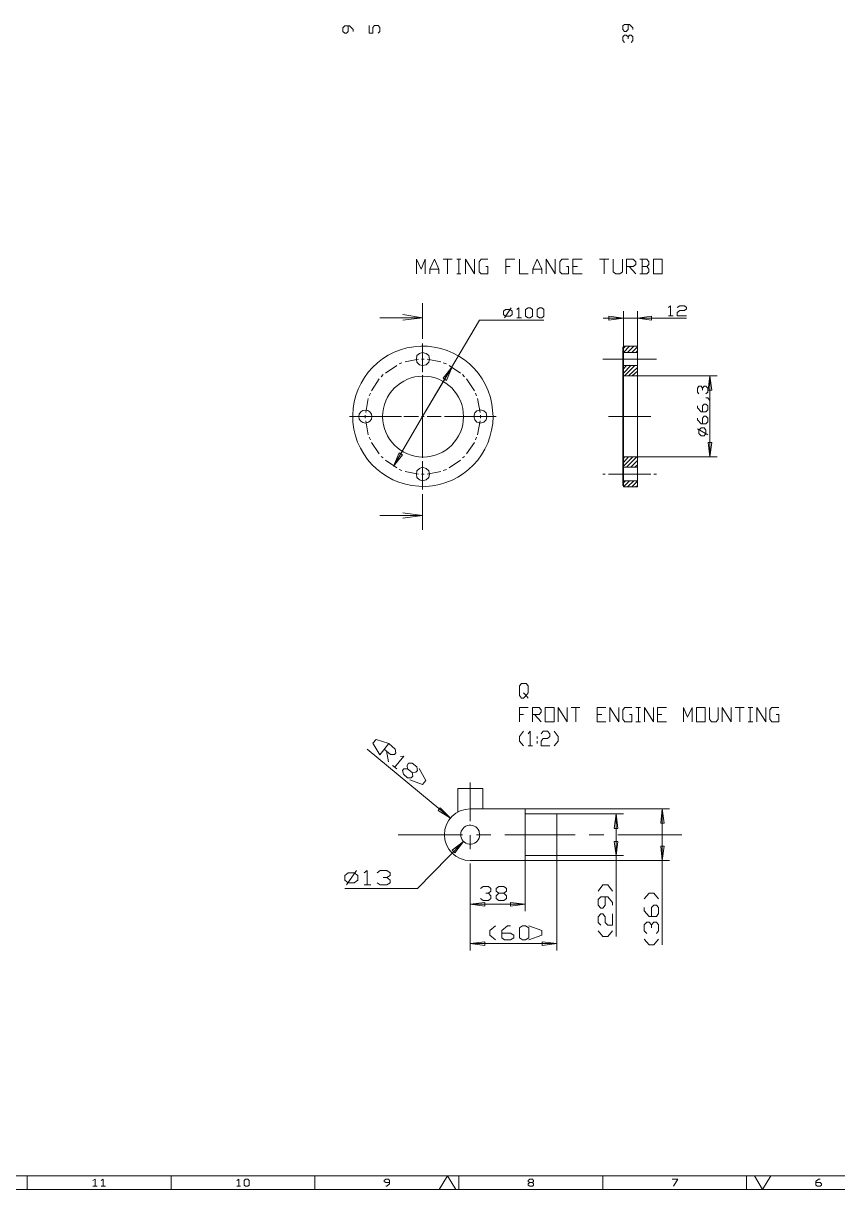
# Model space of a CAD drawing. Header units: millimetres. Extents: x 0.2 to 11.3, y 0.2 to 8.
# Drawn here: x 6.113 to 8.735, y 0.221 to 3.977 of the extents above; entities that cross this region are included whole.
import ezdxf

# ---------------------------------------------------------------- set-up
doc = ezdxf.new("R2010")
doc.units = ezdxf.units.MM
doc.layers.add('PDF_几何图形', color=7, linetype='Continuous')

msp = doc.modelspace()

# ---------------------------------------------------------------- linework, layer by layer
at = {"layer": 'PDF_几何图形', "lineweight": 13}
for points in [[(11.2683, 0.2206), (11.2683, 8.0139), (0.25, 8.0139), (0.25, 0.2206)], [(11.2217, 7.9689), (11.2217, 0.2656), (0.2967, 0.2656), (0.2967, 7.9689)], [(8.17, 3.2172), (8.17, 3.1706), (8.1417, 3.1706), (8.1417, 3.2172)], [(7.7383, 3.0289), (7.745, 3.0289), (7.7517, 3.0339), (7.7517, 3.0556), (7.745, 3.0606), (7.7383, 3.0606), (7.73, 3.0556), (7.73, 3.0339)], [(7.775, 3.0289), (7.7817, 3.0289), (7.7883, 3.0339), (7.7883, 3.0556), (7.7817, 3.0606), (7.775, 3.0606), (7.7667, 3.0556), (7.7667, 3.0339)], [(8.09, 2.9372), (8.09, 2.9172), (8.045, 2.9172), (8.045, 2.9372)], [(7.42, 2.8956), (7.4183, 2.9072), (7.41, 2.9139), (7.3983, 2.9172), (7.3883, 2.9139), (7.38, 2.9072), (7.3783, 2.8956), (7.38, 2.8856), (7.3883, 2.8772), (7.3983, 2.8756), (7.41, 2.8772), (7.4183, 2.8856)], [(7.475, 2.8272), (7.4933, 2.8706), (7.465, 2.8339)], [(8.09, 2.8756), (8.09, 2.8422), (8.045, 2.8422), (8.045, 2.8756)], [(8.33, 2.7956), (8.3233, 2.8422), (8.3183, 2.7956)], [(7.605, 2.7106), (7.6033, 2.7006), (7.595, 2.6922), (7.585, 2.6889), (7.5733, 2.6922), (7.5667, 2.7006), (7.5633, 2.7106), (7.5667, 2.7222), (7.5733, 2.7289), (7.585, 2.7322), (7.595, 2.7289), (7.6033, 2.7222)], [(8.31, 2.6556), (8.305, 2.6489), (8.295, 2.6489), (8.2883, 2.6556), (8.2883, 2.6672), (8.295, 2.6739), (8.305, 2.6739), (8.31, 2.6672)], [(7.3233, 2.5939), (7.305, 2.5506), (7.3333, 2.5872)], [(8.3183, 2.6272), (8.3233, 2.5806), (8.33, 2.6272)], [(8.09, 2.5806), (8.09, 2.5472), (8.045, 2.5472), (8.045, 2.5806)], [(7.42, 2.5256), (7.4183, 2.5139), (7.41, 2.5072), (7.3983, 2.5039), (7.3883, 2.5072), (7.38, 2.5139), (7.3783, 2.5256), (7.38, 2.5356), (7.3883, 2.5439), (7.3983, 2.5472), (7.41, 2.5439), (7.4183, 2.5356)], [(8.09, 2.5039), (8.09, 2.4839), (8.045, 2.4839), (8.045, 2.5039)], [(7.8217, 1.7739), (7.8217, 1.7272), (7.7933, 1.7272), (7.7933, 1.7739)], [(8.3083, 1.7739), (8.3083, 1.7272), (8.28, 1.7272), (8.28, 1.7739)], [(8.0267, 1.3839), (8.0217, 1.4306), (8.015, 1.3839)], [(8.1767, 1.4006), (8.17, 1.4472), (8.165, 1.4006)], [(7.5017, 1.3056), (7.53, 1.3422), (7.4933, 1.3139)], [(8.015, 1.3422), (8.0217, 1.2972), (8.0267, 1.3422)], [(8.165, 1.3272), (8.17, 1.2806), (8.1767, 1.3272)], [(7.1583, 1.2089), (7.1483, 1.2172), (7.1483, 1.2322), (7.1583, 1.2406), (7.1783, 1.2406), (7.19, 1.2322), (7.19, 1.2172), (7.1783, 1.2089)], [(7.5983, 1.1456), (7.5517, 1.1406), (7.5983, 1.1339)], [(7.6817, 1.1339), (7.7283, 1.1406), (7.6817, 1.1456)], [(7.72, 1.0256), (7.73, 1.0256), (7.74, 1.0322), (7.74, 1.0639), (7.73, 1.0706), (7.72, 1.0706), (7.71, 1.0639), (7.71, 1.0322)], [(7.5983, 1.0189), (7.5517, 1.0139), (7.5983, 1.0072)], [(7.7833, 1.0072), (7.83, 1.0139), (7.7833, 1.0189)]]:
    msp.add_lwpolyline(points, close=True, dxfattribs=at)
for points in [[(7.175, 3.9572), (7.175, 3.9506), (7.175, 3.9572), (7.1633, 3.9689), (7.1483, 3.9689), (7.1417, 3.9622), (7.1417, 3.9506), (7.1483, 3.9456), (7.1533, 3.9456), (7.1583, 3.9506), (7.1583, 3.9689)], [(7.255, 3.9456), (7.26, 3.9506), (7.26, 3.9639), (7.255, 3.9706), (7.2433, 3.9706), (7.2383, 3.9639), (7.2383, 3.9456), (7.2267, 3.9456), (7.2267, 3.9706)], [(8.075, 3.9572), (8.075, 3.9622), (8.065, 3.9739), (8.0483, 3.9739), (8.0433, 3.9689), (8.0433, 3.9572), (8.0483, 3.9506), (8.0533, 3.9506), (8.06, 3.9572), (8.06, 3.9739)], [(8.07, 3.9156), (8.075, 3.9222), (8.075, 3.9339), (8.07, 3.9389), (8.065, 3.9389), (8.06, 3.9339), (8.06, 3.9272), (8.06, 3.9339), (8.0533, 3.9389), (8.0483, 3.9389), (8.0433, 3.9339), (8.0433, 3.9222), (8.0483, 3.9156)], [(7.4067, 3.1706), (7.4067, 3.2172), (7.3933, 3.1856), (7.3783, 3.2172), (7.3783, 3.1706)], [(7.45, 3.1706), (7.45, 3.1856), (7.4367, 3.2172), (7.4217, 3.1856), (7.4217, 3.1706)], [(7.465, 3.2172), (7.4933, 3.2172)], [(7.4783, 3.2172), (7.4783, 3.1706)], [(7.5083, 3.2172), (7.5217, 3.2172), (7.515, 3.2172), (7.515, 3.1706), (7.5083, 3.1706), (7.5217, 3.1706)], [(7.5367, 3.1706), (7.5367, 3.2172), (7.565, 3.1706), (7.565, 3.2172)], [(7.6017, 3.1939), (7.6083, 3.1939), (7.6083, 3.1706), (7.5867, 3.1706), (7.58, 3.1772), (7.58, 3.2089), (7.5867, 3.2172), (7.6083, 3.2172)], [(7.695, 3.2172), (7.6667, 3.2172), (7.6667, 3.1706)], [(7.68, 3.1939), (7.6667, 3.1939)], [(7.71, 3.2172), (7.71, 3.1706), (7.7383, 3.1706)], [(7.7533, 3.1706), (7.7533, 3.1856), (7.7667, 3.2172), (7.7817, 3.1856), (7.7817, 3.1706)], [(7.7967, 3.1706), (7.7967, 3.2172), (7.825, 3.1706), (7.825, 3.2172)], [(7.8617, 3.1939), (7.8683, 3.1939), (7.8683, 3.1706), (7.8467, 3.1706), (7.84, 3.1772), (7.84, 3.2089), (7.8467, 3.2172), (7.8683, 3.2172)], [(7.9117, 3.2172), (7.8817, 3.2172), (7.8817, 3.1706), (7.9117, 3.1706)], [(7.8967, 3.1939), (7.8817, 3.1939)], [(7.9683, 3.2172), (7.9983, 3.2172)], [(7.9833, 3.2172), (7.9833, 3.1706)], [(8.0417, 3.2172), (8.0417, 3.1772), (8.0333, 3.1706), (8.02, 3.1706), (8.0117, 3.1772), (8.0117, 3.2172)], [(8.085, 3.1706), (8.0633, 3.1939), (8.055, 3.1939), (8.0767, 3.1939), (8.085, 3.2006), (8.085, 3.2089), (8.0767, 3.2172), (8.055, 3.2172), (8.055, 3.1706)], [(8.12, 3.1939), (8.1267, 3.2006), (8.1267, 3.2089), (8.12, 3.2172), (8.0983, 3.2172), (8.105, 3.2172), (8.105, 3.1706)], [(8.0983, 3.1706), (8.12, 3.1706), (8.1267, 3.1772), (8.1267, 3.1856), (8.12, 3.1939), (8.105, 3.1939)], [(7.45, 3.1856), (7.4217, 3.1856)], [(7.7817, 3.1856), (7.7533, 3.1856)], [(7.3983, 3.0756), (7.3983, 2.9606)], [(7.6833, 3.0606), (7.6617, 3.0289), (7.665, 3.0339), (7.68, 3.0339), (7.6867, 3.0389), (7.6867, 3.0506), (7.68, 3.0556), (7.665, 3.0556), (7.6583, 3.0506), (7.6583, 3.0389), (7.665, 3.0339)], [(7.7017, 3.0556), (7.7083, 3.0606), (7.7083, 3.0289), (7.7017, 3.0289), (7.7167, 3.0289)], [(8.045, 3.0506), (8.045, 2.9172), (8.065, 2.9372)], [(8.09, 3.0506), (8.09, 2.8422), (8.3467, 2.8422)], [(8.19, 3.0622), (8.1967, 3.0672), (8.1967, 3.0356), (8.19, 3.0356), (8.205, 3.0356)], [(8.2183, 3.0622), (8.2267, 3.0672), (8.2417, 3.0672), (8.2483, 3.0622), (8.2483, 3.0572), (8.2417, 3.0522), (8.2267, 3.0522), (8.2183, 3.0456), (8.2183, 3.0356), (8.2483, 3.0356)], [(7.335, 3.0206), (7.3983, 3.0289), (7.26, 3.0289)], [(7.335, 3.0389), (7.3983, 3.0289)], [(7.4933, 2.8706), (7.3983, 2.7106), (7.5817, 3.0206), (7.7883, 3.0206), (7.6117, 3.0206)], [(8.045, 3.0272), (7.9983, 3.0206), (7.9983, 3.0339), (8.045, 3.0272), (7.98, 3.0272), (8.0667, 3.0272), (8.2483, 3.0272), (8.09, 3.0272), (8.135, 3.0339), (8.135, 3.0206), (8.09, 3.0272)], [(7.3983, 2.8539), (7.3983, 2.9456)], [(8.0433, 2.5739), (8.045, 2.5739), (8.045, 2.4889), (8.0433, 2.4889), (8.0433, 2.8772), (8.0433, 2.9339), (8.045, 2.9339), (8.045, 2.5806), (8.3467, 2.5806)], [(8.0517, 2.9372), (8.045, 2.9306)], [(8.0783, 2.9372), (8.0583, 2.9172)], [(8.0717, 2.9172), (8.09, 2.9356)], [(7.385, 2.8956), (7.3417, 2.8872)], [(7.395, 2.8956), (7.4033, 2.8956)], [(7.3983, 2.9156), (7.3983, 2.8706)], [(7.4567, 2.8872), (7.4133, 2.8956)], [(7.9783, 2.8956), (8.1517, 2.8956)], [(8.0433, 2.9172), (8.045, 2.9172)], [(8.09, 2.9222), (8.085, 2.9172)], [(8.09, 2.9256), (8.09, 2.8672)], [(7.315, 2.8756), (7.2783, 2.8506)], [(7.3317, 2.8839), (7.3233, 2.8806)], [(7.475, 2.8806), (7.465, 2.8839)], [(7.52, 2.8506), (7.4833, 2.8756)], [(8.0433, 2.8756), (8.045, 2.8756)], [(8.055, 2.8756), (8.045, 2.8639)], [(8.045, 2.8506), (8.0683, 2.8756)], [(8.0817, 2.8756), (8.0483, 2.8422)], [(8.0617, 2.8422), (8.09, 2.8689)], [(8.09, 2.8572), (8.0733, 2.8422)], [(7.2583, 2.8322), (7.2333, 2.7939)], [(7.2717, 2.8456), (7.265, 2.8389)], [(7.3983, 2.7989), (7.3983, 2.8439)], [(7.3983, 2.8239), (7.3983, 2.5972)], [(7.5333, 2.8389), (7.5267, 2.8456)], [(7.565, 2.7939), (7.54, 2.8322)], [(8.0433, 2.8472), (8.045, 2.8472)], [(8.0867, 2.8422), (8.09, 2.8439)], [(8.09, 2.5806), (8.09, 2.8422)], [(8.3233, 2.5806), (8.3233, 2.7106), (8.3233, 2.8422)], [(7.23, 2.7856), (7.2267, 2.7772)], [(7.3983, 2.7806), (7.3983, 2.7889)], [(7.5717, 2.7772), (7.5683, 2.7856)], [(8.2883, 2.7839), (8.2833, 2.7889), (8.2833, 2.8022), (8.2883, 2.8089), (8.295, 2.8089), (8.3, 2.8022), (8.3, 2.7956), (8.3, 2.8022), (8.305, 2.8089), (8.31, 2.8089), (8.3167, 2.8022), (8.3167, 2.7889), (8.31, 2.7839)], [(7.2233, 2.7689), (7.215, 2.7239)], [(7.3983, 2.7056), (7.3983, 2.7706)], [(7.5833, 2.7239), (7.575, 2.7689)], [(8.3, 2.7256), (8.3, 2.7456), (8.305, 2.7506), (8.31, 2.7506), (8.3167, 2.7456), (8.3167, 2.7322), (8.31, 2.7256), (8.295, 2.7256), (8.2833, 2.7389), (8.2833, 2.7456)], [(8.31, 2.7706), (8.3167, 2.7706), (8.3217, 2.7639)], [(7.33, 2.7106), (7.1633, 2.7106)], [(7.2133, 2.7156), (7.2133, 2.7056)], [(7.3983, 2.7106), (7.305, 2.5506)], [(7.3383, 2.7106), (7.385, 2.7106)], [(7.395, 2.7106), (7.4033, 2.7106)], [(7.4133, 2.7106), (7.4583, 2.7106)], [(7.4683, 2.7106), (7.635, 2.7106)], [(7.585, 2.7056), (7.585, 2.7156)], [(7.9967, 2.7106), (8.1333, 2.7106)], [(8.3, 2.6872), (8.3, 2.7056), (8.305, 2.7122), (8.31, 2.7122), (8.3167, 2.7056), (8.3167, 2.6939), (8.31, 2.6872), (8.295, 2.6872), (8.2833, 2.7006), (8.2833, 2.7056)], [(7.215, 2.6972), (7.2233, 2.6522)], [(7.3983, 2.6506), (7.3983, 2.6972)], [(7.575, 2.6522), (7.5833, 2.6972)], [(8.3167, 2.6522), (8.2833, 2.6706)], [(7.2267, 2.6439), (7.23, 2.6356)], [(7.3983, 2.6422), (7.3983, 2.6322)], [(7.5683, 2.6356), (7.5717, 2.6439)], [(7.2333, 2.6272), (7.2583, 2.5906)], [(7.3983, 2.6222), (7.3983, 2.5772)], [(7.54, 2.5906), (7.565, 2.6272)], [(7.265, 2.5822), (7.2717, 2.5772)], [(7.2783, 2.5706), (7.315, 2.5456)], [(7.3983, 2.5672), (7.3983, 2.4756)], [(7.4833, 2.5456), (7.52, 2.5706)], [(7.5267, 2.5772), (7.5333, 2.5822)], [(8.0483, 2.5806), (8.045, 2.5756)], [(8.045, 2.5622), (8.0617, 2.5806)], [(8.075, 2.5806), (8.045, 2.5506)], [(8.055, 2.5472), (8.0883, 2.5806)], [(8.09, 2.5689), (8.0683, 2.5472)], [(8.0817, 2.5472), (8.09, 2.5556), (8.09, 2.4956)], [(7.3233, 2.5406), (7.3317, 2.5372)], [(7.3417, 2.5339), (7.385, 2.5256)], [(7.395, 2.5256), (7.4033, 2.5256)], [(7.3983, 2.5522), (7.3983, 2.5056)], [(7.4133, 2.5256), (7.4567, 2.5339)], [(7.465, 2.5372), (7.475, 2.5406)], [(7.9867, 2.5256), (7.9783, 2.5256)], [(7.9967, 2.5256), (8.1333, 2.5256)], [(8.0433, 2.5456), (8.045, 2.5456)], [(8.1433, 2.5256), (8.1517, 2.5256)], [(8.0433, 2.5056), (8.045, 2.5056)], [(8.0517, 2.5039), (8.045, 2.4972)], [(8.045, 2.4839), (8.065, 2.5039)], [(8.0783, 2.5039), (8.0583, 2.4839)], [(8.0717, 2.4839), (8.09, 2.5022)], [(8.09, 2.4889), (8.085, 2.4839)], [(7.3983, 2.4606), (7.3983, 2.3456)], [(7.335, 2.3839), (7.3983, 2.3922), (7.26, 2.3922)], [(7.335, 2.4006), (7.3983, 2.3922)], [(7.7233, 1.8206), (7.7317, 1.8122), (7.7233, 1.8039), (7.7167, 1.8039), (7.71, 1.8122), (7.71, 1.8439), (7.7167, 1.8506), (7.7317, 1.8506), (7.7383, 1.8439), (7.7383, 1.8206), (7.7317, 1.8122), (7.7383, 1.8039)], [(7.7383, 1.7739), (7.71, 1.7739), (7.71, 1.7272)], [(7.7517, 1.7272), (7.7517, 1.7739), (7.7733, 1.7739), (7.78, 1.7656), (7.78, 1.7589), (7.7733, 1.7506), (7.7517, 1.7506), (7.7583, 1.7506), (7.78, 1.7272)], [(7.835, 1.7272), (7.835, 1.7739), (7.8633, 1.7272), (7.8633, 1.7739)], [(7.8767, 1.7739), (7.905, 1.7739)], [(7.8917, 1.7739), (7.8917, 1.7272)], [(7.9883, 1.7272), (7.96, 1.7272), (7.96, 1.7739), (7.9883, 1.7739)], [(8.0017, 1.7272), (8.0017, 1.7739), (8.03, 1.7272), (8.03, 1.7739)], [(8.065, 1.7506), (8.0717, 1.7506), (8.0717, 1.7272), (8.05, 1.7272), (8.0433, 1.7356), (8.0433, 1.7656), (8.05, 1.7739), (8.0717, 1.7739)], [(8.085, 1.7739), (8.1, 1.7739), (8.0933, 1.7739), (8.0933, 1.7272), (8.1, 1.7272), (8.085, 1.7272)], [(8.1133, 1.7272), (8.1133, 1.7739), (8.1417, 1.7272), (8.1417, 1.7739)], [(8.1833, 1.7739), (8.155, 1.7739), (8.155, 1.7272), (8.1833, 1.7272)], [(8.2383, 1.7272), (8.2383, 1.7739), (8.2517, 1.7422), (8.2667, 1.7739), (8.2667, 1.7272)], [(8.35, 1.7739), (8.35, 1.7356), (8.3433, 1.7272), (8.3283, 1.7272), (8.3217, 1.7356), (8.3217, 1.7739)], [(8.3917, 1.7739), (8.3917, 1.7272), (8.3633, 1.7739), (8.3633, 1.7272)], [(8.405, 1.7739), (8.4333, 1.7739)], [(8.42, 1.7739), (8.42, 1.7272)], [(8.4467, 1.7739), (8.4617, 1.7739), (8.4533, 1.7739), (8.4533, 1.7272), (8.4467, 1.7272), (8.4617, 1.7272)], [(8.475, 1.7272), (8.475, 1.7739), (8.5033, 1.7272), (8.5033, 1.7739)], [(8.5367, 1.7506), (8.545, 1.7506), (8.545, 1.7272), (8.5233, 1.7272), (8.5167, 1.7356), (8.5167, 1.7656), (8.5233, 1.7739), (8.545, 1.7739)], [(7.7233, 1.7506), (7.71, 1.7506)], [(7.975, 1.7506), (7.96, 1.7506)], [(8.1683, 1.7506), (8.155, 1.7506)], [(7.7233, 1.6972), (7.71, 1.6806), (7.71, 1.6656), (7.7233, 1.6506)], [(7.7383, 1.6889), (7.745, 1.6972), (7.745, 1.6506), (7.7383, 1.6506), (7.7517, 1.6506)], [(7.78, 1.6889), (7.7867, 1.6972), (7.8, 1.6972), (7.8083, 1.6889), (7.8083, 1.6806), (7.8, 1.6739), (7.7867, 1.6739), (7.78, 1.6656), (7.78, 1.6506), (7.8083, 1.6506)], [(7.8217, 1.6506), (7.835, 1.6656), (7.835, 1.6806), (7.8217, 1.6972)], [(7.275, 1.6389), (7.295, 1.6222), (7.3083, 1.6222), (7.3117, 1.6272), (7.31, 1.6389), (7.29, 1.6572), (7.26, 1.6206), (7.2383, 1.6589), (7.2483, 1.6706), (7.29, 1.6572)], [(7.7667, 1.6739), (7.7667, 1.6806)], [(7.7667, 1.6656), (7.7667, 1.6572)], [(7.22, 1.6389), (7.4883, 1.4172), (7.4483, 1.4422), (7.455, 1.4506), (7.4883, 1.4172)], [(7.2817, 1.6339), (7.2883, 1.5989)], [(7.3267, 1.6156), (7.3383, 1.6172), (7.3083, 1.5806)], [(7.315, 1.5756), (7.3017, 1.5872)], [(7.35, 1.5756), (7.3483, 1.5872), (7.3533, 1.5939), (7.365, 1.5939), (7.38, 1.5822), (7.3817, 1.5706), (7.3767, 1.5656), (7.365, 1.5639), (7.35, 1.5756), (7.3383, 1.5756), (7.3333, 1.5706), (7.3367, 1.5589), (7.35, 1.5472), (7.3617, 1.5472), (7.3667, 1.5522), (7.365, 1.5639)], [(7.3867, 1.5772), (7.4083, 1.5389), (7.3983, 1.5256), (7.3567, 1.5406)], [(7.5117, 1.4372), (7.5117, 1.5122), (7.5917, 1.5122), (7.5917, 1.4472)], [(7.5517, 1.5322), (7.5517, 1.4072)], [(8.045, 1.4306), (7.83, 1.4306), (7.7283, 1.4306)], [(7.7283, 1.2972), (7.83, 1.2972), (7.83, 1.4306)], [(8.0217, 1.2972), (8.0217, 1.3639), (8.0217, 1.4306)], [(8.17, 1.3639), (8.17, 1.4472)], [(7.5267, 1.3639), (7.32, 1.3639)], [(7.5517, 1.3622), (7.5517, 1.3172)], [(7.5717, 1.3639), (7.6183, 1.3639)], [(7.6633, 1.3639), (7.89, 1.3639)], [(7.935, 1.3639), (7.9817, 1.3639)], [(8.0217, 1.3639), (8.0217, 1.0356)], [(8.0267, 1.3639), (8.2333, 1.3639)], [(8.17, 1.0089), (8.17, 1.3639), (8.17, 1.2806)], [(7.1483, 1.1906), (7.3817, 1.1906), (7.53, 1.3422)], [(7.7283, 1.1172), (7.7283, 1.2806), (8.1933, 1.2806)], [(8.045, 1.2972), (7.83, 1.2972), (7.83, 0.9906)], [(7.1533, 1.2022), (7.185, 1.2489)], [(7.21, 1.2406), (7.22, 1.2489), (7.22, 1.2022)], [(7.2517, 1.2406), (7.2617, 1.2489), (7.2833, 1.2489), (7.2933, 1.2406), (7.2933, 1.2322), (7.2833, 1.2256), (7.2717, 1.2256)], [(7.5517, 1.2706), (7.5517, 1.1472)], [(7.21, 1.2022), (7.2317, 1.2022)], [(7.2833, 1.2256), (7.2933, 1.2172), (7.2933, 1.2089), (7.2833, 1.2022), (7.2617, 1.2022), (7.2517, 1.2089)], [(7.9633, 1.1822), (7.9783, 1.2022), (7.995, 1.2022), (8.01, 1.1822)], [(7.585, 1.1906), (7.5933, 1.1972), (7.61, 1.1972), (7.6183, 1.1906), (7.6183, 1.1822), (7.61, 1.1756), (7.6017, 1.1756), (7.61, 1.1756), (7.6183, 1.1672), (7.6183, 1.1589), (7.61, 1.1522), (7.5933, 1.1522), (7.585, 1.1589)], [(7.6433, 1.1756), (7.635, 1.1822), (7.635, 1.1906), (7.6433, 1.1972), (7.66, 1.1972), (7.6683, 1.1906), (7.6683, 1.1822), (7.66, 1.1756), (7.6433, 1.1756), (7.635, 1.1672), (7.635, 1.1589), (7.6433, 1.1522), (7.66, 1.1522), (7.6683, 1.1589), (7.6683, 1.1672), (7.66, 1.1756)], [(8.1117, 1.1572), (8.1283, 1.1756), (8.1433, 1.1756), (8.1583, 1.1572)], [(7.5517, 0.9906), (7.5517, 1.1472), (7.5517, 1.1172)], [(7.7283, 1.1406), (7.64, 1.1406), (7.5517, 1.1406)], [(8.01, 1.1372), (8.01, 1.1456), (7.995, 1.1639), (7.9717, 1.1639), (7.9633, 1.1556), (7.9633, 1.1372), (7.9717, 1.1272), (7.9783, 1.1272), (7.9867, 1.1372), (7.9867, 1.1639)], [(8.135, 1.1006), (8.135, 1.1289), (8.1433, 1.1372), (8.1517, 1.1372), (8.1583, 1.1289), (8.1583, 1.1106), (8.1517, 1.1006), (8.1283, 1.1006), (8.1117, 1.1189), (8.1117, 1.1289)], [(7.9717, 1.0722), (7.9633, 1.0806), (7.9633, 1.0989), (7.9717, 1.1089), (7.9783, 1.1089), (7.9867, 1.0989), (7.9867, 1.0806), (7.995, 1.0722), (8.01, 1.0722), (8.01, 1.1089)], [(7.6333, 1.0706), (7.615, 1.0556), (7.615, 1.0406), (7.6333, 1.0256)], [(7.6533, 1.0472), (7.6817, 1.0472), (7.6917, 1.0406), (7.6917, 1.0322), (7.6817, 1.0256), (7.6617, 1.0256), (7.6533, 1.0322), (7.6533, 1.0556), (7.6717, 1.0706), (7.6817, 1.0706)], [(7.74, 1.0706), (7.7817, 1.0556), (7.7817, 1.0406), (7.74, 1.0256)], [(7.9633, 1.0539), (7.9783, 1.0356), (7.995, 1.0356), (8.01, 1.0539)], [(8.12, 1.0456), (8.1117, 1.0539), (8.1117, 1.0739), (8.12, 1.0822), (8.1283, 1.0822), (8.135, 1.0739), (8.135, 1.0639)], [(8.135, 1.0739), (8.1433, 1.0822), (8.1517, 1.0822), (8.1583, 1.0739), (8.1583, 1.0539), (8.1517, 1.0456)], [(8.1583, 1.0272), (8.1433, 1.0089), (8.1283, 1.0089), (8.1117, 1.0272)], [(7.83, 1.0139), (7.69, 1.0139), (7.5517, 1.0139)], [(6.125, 0.2656), (6.125, 0.2206)], [(6.5883, 0.2656), (6.5883, 0.2206)], [(7.0517, 0.2656), (7.0517, 0.2206)], [(7.4517, 0.2206), (7.4783, 0.2656), (7.505, 0.2206)], [(7.515, 0.2656), (7.515, 0.2206)], [(7.9783, 0.2656), (7.9783, 0.2206)], [(8.4417, 0.2656), (8.4417, 0.2206)], [(8.4667, 0.2656), (8.4933, 0.2206), (8.52, 0.2656)], [(6.3367, 0.2506), (6.3433, 0.2539), (6.3433, 0.2322), (6.3367, 0.2322), (6.35, 0.2322)], [(6.3633, 0.2506), (6.37, 0.2539), (6.37, 0.2322), (6.3633, 0.2322), (6.3767, 0.2322)], [(6.8, 0.2506), (6.8067, 0.2539), (6.8067, 0.2322), (6.8117, 0.2322), (6.8, 0.2322)], [(6.8233, 0.2356), (6.8283, 0.2322), (6.8233, 0.2356), (6.8233, 0.2506), (6.8283, 0.2539), (6.835, 0.2539), (6.84, 0.2506), (6.84, 0.2356), (6.835, 0.2322), (6.8283, 0.2322)], [(7.28, 0.2322), (7.2833, 0.2322), (7.2917, 0.2389), (7.2917, 0.2506), (7.2883, 0.2539), (7.28, 0.2539), (7.275, 0.2506), (7.275, 0.2472), (7.28, 0.2439), (7.2917, 0.2439)], [(7.7383, 0.2356), (7.7433, 0.2322), (7.7383, 0.2356), (7.7383, 0.2389), (7.7433, 0.2439), (7.7517, 0.2439), (7.755, 0.2472), (7.755, 0.2506), (7.7517, 0.2539), (7.7433, 0.2539), (7.7383, 0.2506), (7.7383, 0.2472), (7.7433, 0.2439), (7.7517, 0.2439), (7.755, 0.2389), (7.755, 0.2356), (7.7517, 0.2322), (7.7433, 0.2322)], [(8.2017, 0.2539), (8.22, 0.2539), (8.2067, 0.2322)], [(8.665, 0.2439), (8.6783, 0.2439), (8.6833, 0.2389), (8.6833, 0.2356), (8.6783, 0.2322), (8.67, 0.2322), (8.665, 0.2356), (8.665, 0.2472), (8.6733, 0.2539), (8.6783, 0.2539)]]:
    msp.add_lwpolyline(points, dxfattribs=at)
for points in [[(7.6251, 2.7106, -22.467629), (7.6217, 2.7506), (7.6251, 2.7106)], [(7.7283, 1.4472), (7.7283, 1.2806), (7.5517, 1.2806, -1), (7.5517, 1.4472), (7.7283, 1.4472), (8.1933, 1.4472)], [(7.5823, 1.3639, -10.207971), (7.58, 1.3756), (7.5817, 1.3639)]]:
    msp.add_lwpolyline(points, format="xyb", dxfattribs=at)
for centre, radius in [((7.3998, 2.7106), 0.1302), ((7.2139, 2.7106), 0.0211)]:
    msp.add_circle(centre, radius, dxfattribs=at)

doc.saveas('drawing.dxf')
